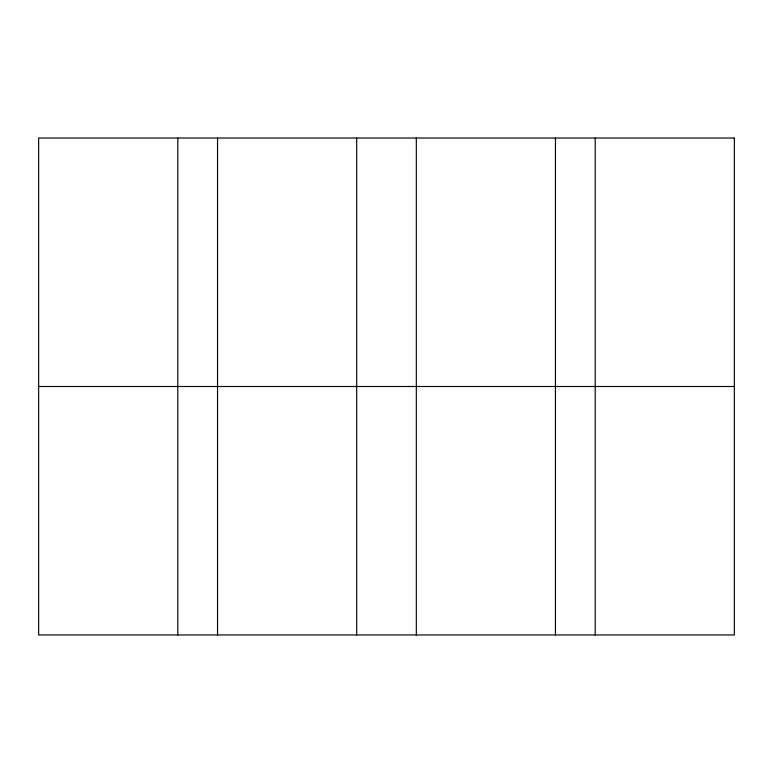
<?xml version="1.0" encoding="UTF-8"?>
<svg xmlns="http://www.w3.org/2000/svg" width="773" height="773" viewBox="0 0 773 773"><rect width="100%" height="100%" fill="white"/><g stroke="black" fill="none" stroke-linecap="round" stroke-linejoin="round"><path stroke-width="1.16" d="M38.65 386.5L734.35 386.5M595.21 138.038L595.21 634.962M555.458 138.038L555.458 634.962M416.318 138.038L416.318 634.962M356.682 138.038L356.682 634.962M217.542 138.038L217.542 634.962M177.79 138.038L177.79 634.962M734.35 138.038L38.65 138.038L38.65 634.962L734.35 634.962L734.35 138.038"/></g></svg>
